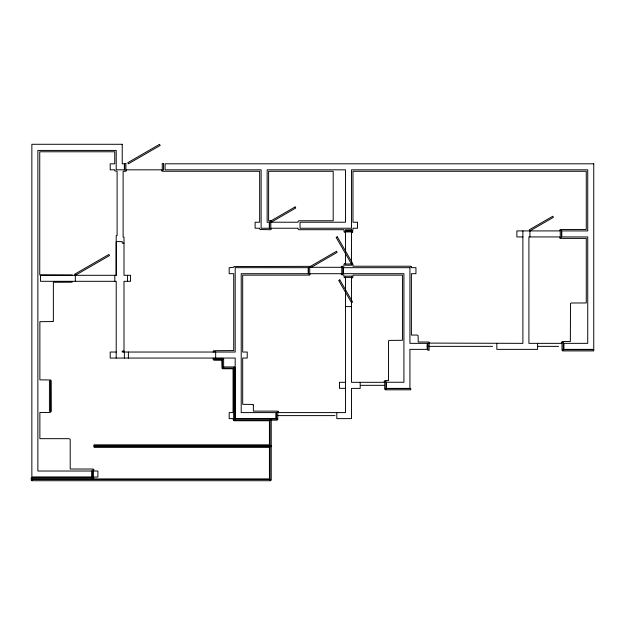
<?xml version="1.0" encoding="UTF-8"?>
<svg xmlns="http://www.w3.org/2000/svg" width="625" height="625" viewBox="0 0 625 625"><rect width="100%" height="100%" fill="white"/><g stroke="black" fill="none" stroke-linecap="round" stroke-linejoin="round"><path stroke-width="0.94" d="M116.211 358.055L116.211 281.312L40.516 281.312L40.516 275.297L116.211 275.297L116.211 241.609L122.227 241.609L122.227 243.125L124 243.125M72.734 281.312L72.617 281.617A1.164 1.164 0 0 1 72.234 282.039A1.242 1.242 0 0 1 71.797 282.227L53.375 282.25L53.375 320.602A1.25 1.25 0 0 1 53.289 320.945L53.023 321.336M75.336 275.297L109.523 255.562L108.891 254.461L74.703 274.203L75.336 275.297L75.336 281.312M529.914 230.914L553.414 217.344L552.781 216.25L529.281 229.82L529.914 230.914L529.914 236.93M341.844 266.352L344.016 266.211L344.023 264.484A1.141 1.141 0 0 1 344.633 263.578L345.492 263.398L345.492 232.516L344.375 232.164A1.164 1.164 0 0 1 344.219 231.984A1.227 1.227 0 0 1 344.039 231.547L344.016 229.711L299.117 229.703A1.141 1.141 0 0 1 298.773 229.617L298.664 229.57A1.258 1.258 0 0 1 298.062 228.828L298.031 228.242L271.422 228.242L271.281 229.07A1.258 1.258 0 0 1 270.781 229.578L270.68 229.617A1.141 1.141 0 0 1 270.336 229.703L260.195 229.508A1.172 1.172 0 0 1 260.016 229.359A1.258 1.258 0 0 1 259.867 229.172A1.195 1.195 0 0 1 259.688 228.742L259.664 228.242L255.117 228.242L255.117 222.227L259.664 222.227L259.664 171.289L162.633 171.266A1.211 1.211 0 0 1 162.305 171.148A1.258 1.258 0 0 1 161.859 170.742M352.008 232.492L351.508 232.516L351.508 263.398M522.898 236.93L516.875 236.93L516.875 230.914L559.656 230.914L559.805 230.078A1.164 1.164 0 0 1 560.102 229.719L560.195 229.648A1.242 1.242 0 0 1 560.625 229.469L586.266 229.445L586.266 171.289L352.977 171.289L352.977 222.227L357.523 222.227L357.523 228.242L352.977 228.242L352.625 232.164A1.258 1.258 0 0 1 352 232.5M345.492 306.586L351.508 306.586M427.219 346.359L492.594 346.359M537.391 346.359L558.594 346.359M124 351.086L122.227 351.086L122.227 352.039L235.195 352.039L235.195 267.68L308.188 267.68L308.188 273.695L241.211 273.695L241.211 412.602L275.836 412.602L275.836 418.617L235.195 418.617L235.195 358.055L110.195 358.055L110.195 352.039L116.211 352.039M213.734 351.773L214.945 351.773M213.734 358.992L214.945 358.992M345.492 382.32L339.477 382.32L339.477 388.336L345.492 388.336M360.914 385.328L384.039 385.328M277.953 415.609L335.008 415.609M94.055 445.453L271.164 445.453L271.164 446.656L94.055 446.656M352.008 263.422L352.883 264.141A1.25 1.25 0 0 1 352.969 264.484L352.977 266.211L410.313 266.211A1.25 1.25 0 0 1 410.656 266.297L411.047 266.562A1.25 1.25 0 0 1 411.281 266.859M72.453 275.297L72.406 275.25A1.258 1.258 0 0 0 72.125 275.039L39.742 274.898L39.742 151.773L114.742 151.773L114.742 163.805L110.195 163.805L110.195 169.82L114.742 169.82L114.766 170.32A1.227 1.227 0 0 0 114.945 170.758A1.164 1.164 0 0 0 115.094 170.938L117.102 171.289L117.102 235.594L116.211 235.594L116.211 275.297M560.008 238.047L559.656 236.93L528.914 236.93L528.914 343.352L561.398 343.352L561.398 342.562A1.25 1.25 0 0 1 561.484 342.219L562.484 341.484L570.352 341.477L570.5 303.609A1.164 1.164 0 0 1 570.797 303.25L570.891 303.172A1.242 1.242 0 0 1 571.32 303L586.266 302.969L586.266 238.398L560.625 238.375A1.25 1.25 0 0 1 560 238.047M253.289 405.055L253.102 404.75A1.164 1.164 0 0 0 252.742 404.453L242.68 404.312L242.68 358.055L247.227 358.055L247.227 352.039L242.68 352.039L242.68 275.164L309.477 275.117A1.242 1.242 0 0 0 309.797 274.961L310.328 273.695L341.211 273.695L341.266 274.312A1.242 1.242 0 0 0 341.414 274.633L344.016 275.164L344.07 277.117A1.242 1.242 0 0 0 344.219 277.438L345.492 277.977L345.492 412.602L278.375 412.602L278.234 411.766M411.258 266.844L411.398 267.68L415.945 267.68L415.945 273.695L411.398 273.695L411.398 335.062L417.133 335.062A1.25 1.25 0 0 1 417.477 335.148L417.867 335.414A1.25 1.25 0 0 1 418.102 335.711L418.219 342.008L428.625 342.016L429.625 342.758A1.25 1.25 0 0 1 429.711 343.094L522.898 343.352L522.891 230.914M310.234 266.953L310.055 266.648A1.164 1.164 0 0 0 309.695 266.352L234.078 266.562A1.258 1.258 0 0 0 233.867 266.844L233.812 266.953A1.141 1.141 0 0 0 233.727 267.297L229.18 267.68L229.18 273.695L233.727 273.695L233.727 350.57L213.773 350.711A1.258 1.258 0 0 0 213.484 350.922L213.133 352.039M271.375 221.609L271.422 222.227L298.031 222.227L298.172 221.391A1.258 1.258 0 0 1 298.68 220.883L298.773 220.844A1.141 1.141 0 0 1 299.117 220.758L333.188 220.758L333.188 171.289L268.617 171.289L268.617 220.758L270.336 220.758A1.141 1.141 0 0 1 270.68 220.844L270.789 220.898A1.258 1.258 0 0 1 270.984 221.031M253.375 405.398L253.375 411.125L277.289 411.133A1.25 1.25 0 0 1 277.633 411.219L278.023 411.484A1.25 1.25 0 0 1 278.258 411.781M537.602 343.352L537.602 349.367L496.828 349.367L496.828 343.352M360.195 382.25L360.195 388.398L351.508 388.398L351.508 418.617L336.797 418.617L336.797 412.602M351.508 300.57L351.508 277.977L352.008 277.953A1.242 1.242 0 0 0 352.438 277.773A1.164 1.164 0 0 0 352.625 277.617A1.164 1.164 0 0 0 352.836 277.336L352.977 275.164L402.445 275.164L402.445 340.273L389.172 340.414A1.141 1.141 0 0 0 388.789 340.742A1.258 1.258 0 0 0 388.68 340.906L388.625 341.016A1.141 1.141 0 0 0 388.539 341.359L388.539 380.516L385.211 380.516L384.266 381.148A1.25 1.25 0 0 0 384.148 381.477L384.125 382.32L351.508 382.32L351.508 301.492M215.656 352.039L215.656 358.055M213.133 358.055L213.281 359.555A1.164 1.164 0 0 0 213.578 359.922A1.25 1.25 0 0 0 214.102 360.172L221.828 360.195L222.031 368.211A1.172 1.172 0 0 0 222.266 368.477A1.258 1.258 0 0 0 222.461 368.609L222.57 368.656A1.141 1.141 0 0 0 222.914 368.742L233.055 368.75L233.055 412.602L229.18 412.602L229.18 418.617L233.055 418.617L233.406 420.398A1.164 1.164 0 0 0 233.695 420.609A1.227 1.227 0 0 0 234.023 420.734L269.422 420.758L269.422 444.852L94.055 444.852L94.055 447.258L269.422 447.258L269.422 478.906L93.57 478.906L94.016 477.039L97.898 477.039L97.898 471.023L94.016 471.023L93.875 469.648A1.164 1.164 0 0 0 93.383 469.156L93.273 469.109A1.25 1.25 0 0 0 92.93 469.023L70.219 469.016L70.203 439.641A1.195 1.195 0 0 0 70.016 439.203L69.016 438.672L39.875 438.672L39.875 412.469L50.156 412.461L51.211 411.5L51.094 380.477A1.164 1.164 0 0 0 50.883 380.195A1.164 1.164 0 0 0 50.602 379.984L39.875 379.844L39.875 321.688L52.742 321.547A1.25 1.25 0 0 0 53.008 321.367M128.383 352.039L128.383 358.055M127.547 275.297L127.547 281.312M124.367 352.039L124.367 358.055M124 352.039L124 281.312L130.555 281.312L130.555 275.297L124 275.297L124 237.109L123.117 237.109L123.117 171.289L125.422 171.281A1.141 1.141 0 0 0 125.758 171.195L125.867 171.148A1.258 1.258 0 0 0 126.359 170.656L126.508 169.82L161.664 169.82L161.688 170.32A1.211 1.211 0 0 0 161.867 170.758M114.812 275.297L114.812 281.312M253.273 405.031A1.164 1.164 0 0 1 253.359 405.375M341.82 266.391A1.141 1.141 0 0 0 341.219 267.297L310.32 267.297A1.164 1.164 0 0 0 310.219 266.93M159.531 144.359L127.75 162.703L128.383 163.805L160.164 145.453L159.531 144.359M295.109 206.945L270.531 221.125L271.172 222.227L295.742 208.039L295.109 206.945M337.281 236.812L336.18 237.445L351.508 263.984L352.602 263.352L337.281 236.812M336.453 251.32L310.008 266.586L310.641 267.68L337.086 252.414L336.453 251.32M339.805 279.867L338.711 280.5L351.508 302.664L352.602 302.031L339.805 279.867M122.227 144.281L31.852 144.281L31.852 477.039L91.883 477.039L91.883 471.023L37.867 471.023L37.867 150.43L116.211 150.43L116.211 169.82L124.367 169.82L124.367 163.805L122.227 163.805L122.227 144.281M125.906 163.531L124.695 163.531L124.695 170.086L125.906 170.086L125.906 163.531M163.469 163.531L162.266 163.531L162.266 170.086L163.469 170.086L163.469 163.531M593.75 163.805L165.078 163.805L165.078 169.82L261.133 169.82L261.133 228.242L269.289 228.242L269.289 222.227L267.148 222.227L267.148 169.82L345.492 169.82L345.492 222.227L300.031 222.227L300.031 228.242L351.508 228.242L351.508 169.82L587.734 169.82L587.734 230.914L561.797 230.914L561.797 236.93L587.734 236.93L587.734 343.352L563.938 343.352L563.938 349.367L593.75 349.367L593.75 163.805M270.828 221.961L269.617 221.961L269.617 228.508L270.828 228.508L270.828 221.961M351.508 229.773L345.492 229.773L345.492 230.984L351.508 230.984L351.508 229.773M351.773 230.711L345.219 230.711L345.219 231.922L351.773 231.922L351.773 230.711M561.469 230.648L560.258 230.648L560.258 237.195L561.469 237.195L561.469 230.648M351.773 264L345.219 264L345.219 265.211L351.773 265.211L351.773 264M309.727 267.414L308.523 267.414L308.523 273.961L309.727 273.961L309.727 267.414M343.016 267.414L341.812 267.414L341.812 273.961L343.016 273.961L343.016 267.414M409.93 267.68L343.352 267.68L343.352 273.695L403.914 273.695L403.914 382.25L386.531 382.25L386.531 388.398L409.93 388.398L409.93 349.367L427.172 349.367L427.172 343.352L409.93 343.352L409.93 267.68M351.773 276.164L345.219 276.164L345.219 277.375L351.773 277.375L351.773 276.164M563.203 342.68L562 342.68L562 350.297L563.203 350.297L563.203 342.68M429.117 343.211L427.906 343.211L427.906 350.297L429.117 350.297L429.117 343.211M593.75 349.695L562.602 349.695L562.602 350.906L593.75 350.906L593.75 349.695M223.031 358.383L214.336 358.383L214.336 359.594L223.031 359.594L223.031 358.383M223.633 358.992L222.422 358.992L222.422 367.547L223.633 367.547L223.633 358.992M234.258 366.945L223.031 366.945L223.031 368.148L234.258 368.148L234.258 366.945M234.859 367.547L233.656 367.547L233.656 419.547L234.859 419.547L234.859 367.547M50.641 381.047L49.43 381.047L49.43 411.266L50.641 411.266L50.641 381.047M385.93 381.719L384.727 381.719L384.727 389.203L385.93 389.203L385.93 381.719M410.727 388.602L385.328 388.602L385.328 389.805L410.727 389.805L410.727 388.602M277.773 412.328L276.57 412.328L276.57 419.547L277.773 419.547L277.773 412.328M277.172 418.945L234.258 418.945L234.258 420.156L277.172 420.156L277.172 418.945M271.227 419.547L270.016 419.547L270.016 480.109L271.227 480.109L271.227 419.547M93.422 470.219L92.211 470.219L92.211 477.977L93.422 477.977L93.422 470.219M92.812 477.367L31.852 477.367L31.852 478.578L92.812 478.578L92.812 477.367M32.453 477.977L31.25 477.977L31.25 480.109L32.453 480.109L32.453 477.977M270.625 479.508L31.852 479.508L31.852 480.719L270.625 480.719L270.625 479.508"/></g></svg>
